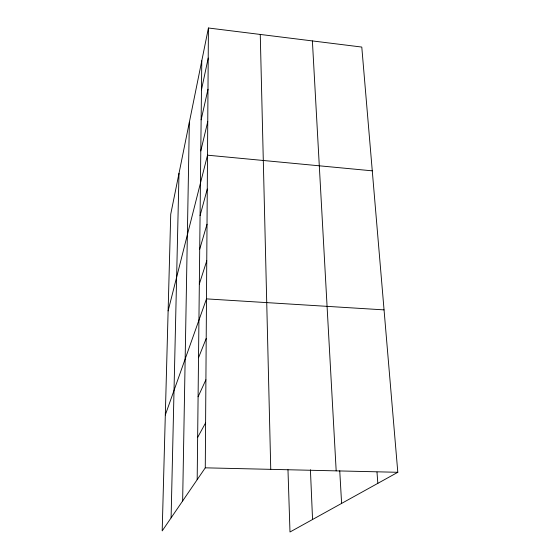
<?xml version="1.0" encoding="UTF-8"?>
<svg xmlns="http://www.w3.org/2000/svg" width="560" height="560" viewBox="0 0 560 560"><rect width="100%" height="100%" fill="white"/><g stroke="black" fill="none" stroke-linecap="round" stroke-linejoin="round"><path stroke-width="0.84" d="M208.425 28L170.73 214.228L162.19 530.901L205.275 467.831L208.425 28L361.788 47.061L397.81 472.29L289.989 532L287.98 469.749M197.183 479.668L201.782 60.816M182.644 500.955L189.357 122.22M171.094 517.867L179.004 173.327M201.467 89.817L208.215 58.058M201.138 119.84L207.991 89.236M200.795 150.927L207.76 121.583M168.119 310.898L207.515 155.183L372.274 170.835M200.088 215.558L207.27 189.056M199.717 249.151L207.018 224.238M199.332 283.997L206.759 260.82M165.312 414.981L206.486 298.879L384.055 309.883M198.527 357.728L206.199 338.506M198.093 396.774L205.905 379.799M197.652 437.388L205.597 422.87M205.275 467.831L397.81 472.29M376.992 472.115L377.832 483.357M339.745 470.785L341.607 503.419M312.389 40.922L336.182 470.862M310.415 469.77L312.557 519.505M260.26 34.44L270.753 469.35"/></g></svg>
